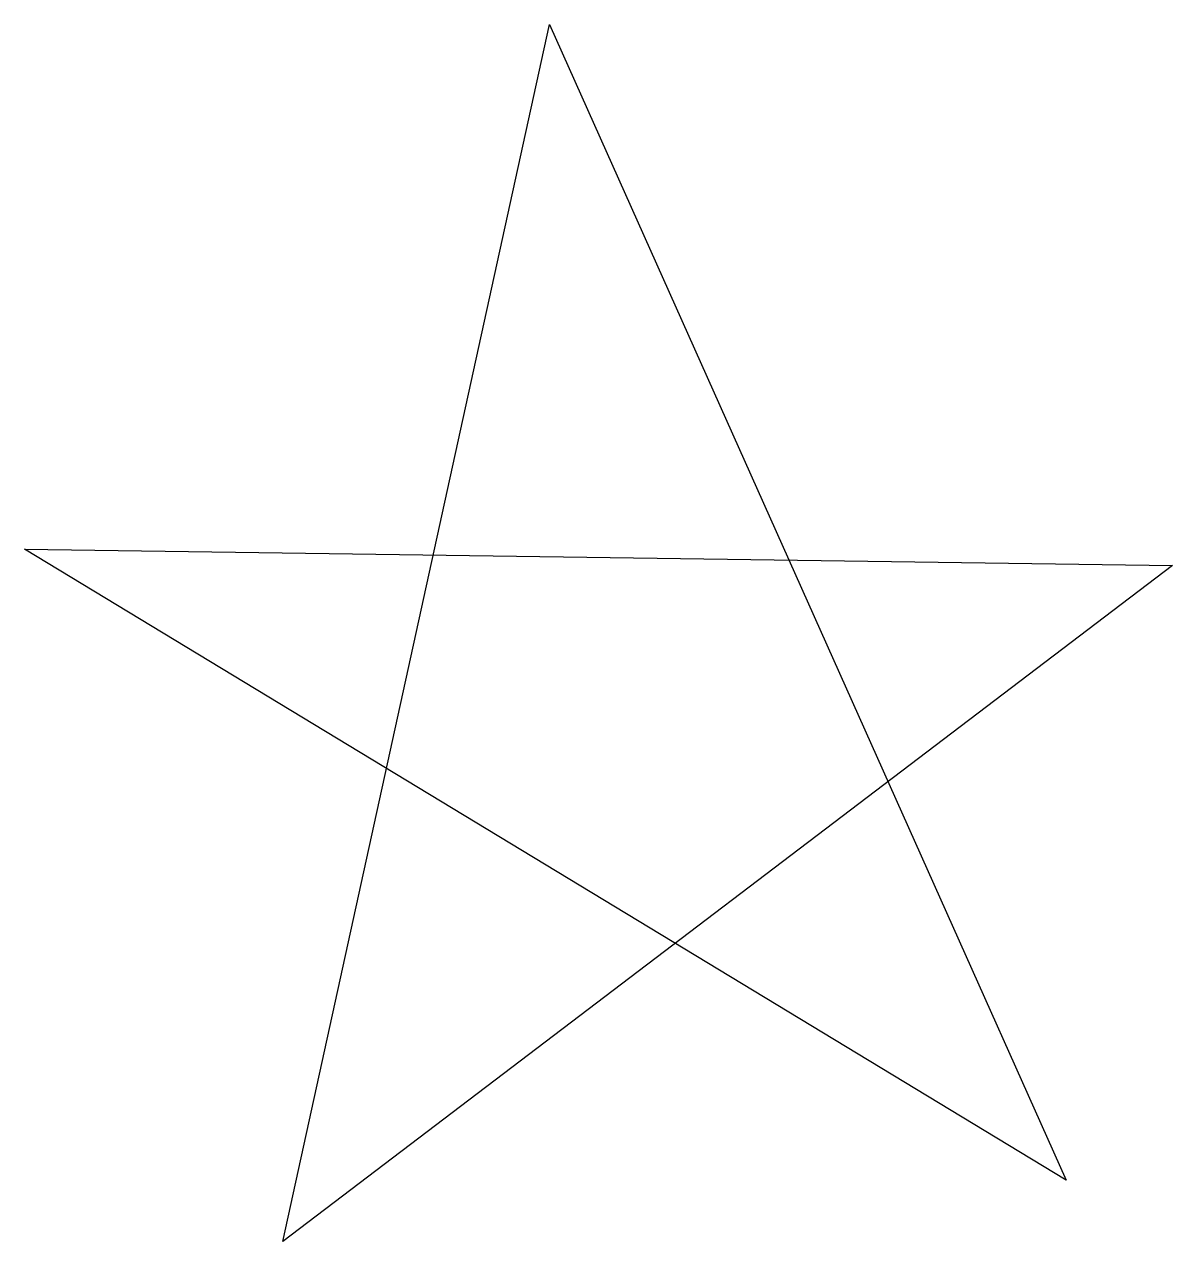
# Model space of a CAD drawing. Header units: millimetres. Extents: x 2297 to 9175, y 1413 to 8704.
import ezdxf

# ---------------------------------------------------------------- set-up
doc = ezdxf.new("R2010")
doc.units = ezdxf.units.MM
doc.header["$LTSCALE"] = 0.5

msp = doc.modelspace()

# ---------------------------------------------------------------- linework, layer by layer
for p, q in [((3845, 1413), (5442, 8704)), ((5442, 8704), (8537, 1781)), ((2297, 5561), (9175, 5463)), ((8537, 1781), (2297, 5561)), ((9175, 5463), (3845, 1413))]:
    msp.add_line(p, q)

doc.saveas('drawing.dxf')
